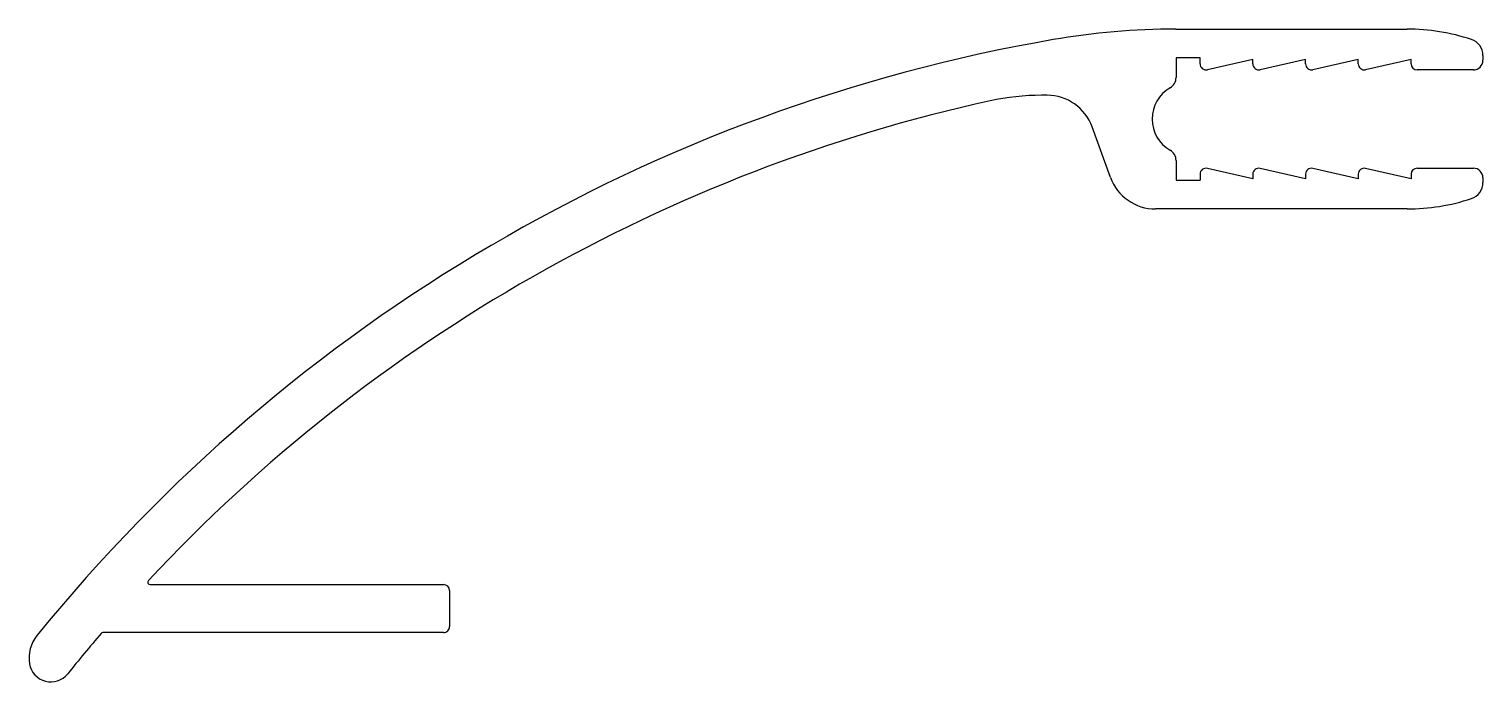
# Model space of a CAD drawing. Extents: x 2536.9 to 2597.5, y 1384.5 to 1411.8.
import ezdxf

# ---------------------------------------------------------------- set-up
doc = ezdxf.new("R2010")
doc.units = 0
doc.layers.get('0').update_dxf_attribs({"linetype": 'CONTINUOUS'})

msp = doc.modelspace()

# ---------------------------------------------------------------- linework, layer by layer
for p, q in [((2584.713, 1411.766), (2594.358, 1411.766)), ((2584.724, 1410.566), (2584.724, 1409.748)), ((2585.724, 1410.566), (2584.724, 1410.566)), ((2585.724, 1410.316), (2585.724, 1410.566)), ((2587.924, 1410.503), (2586.029, 1410.072)), ((2587.924, 1410.316), (2587.924, 1410.503)), ((2590.124, 1410.503), (2588.229, 1410.072)), ((2590.124, 1410.316), (2590.124, 1410.503)), ((2592.324, 1410.503), (2590.429, 1410.072)), ((2592.324, 1410.316), (2592.324, 1410.503)), ((2594.524, 1410.503), (2592.629, 1410.072)), ((2594.524, 1410.316), (2594.524, 1410.503)), ((2597.124, 1410.066), (2594.774, 1410.066)), ((2597.524, 1410.666), (2597.524, 1410.466)), ((2579.341, 1409.006), (2579.114, 1409.006)), ((2581.987, 1405.582), (2581.22, 1407.69)), ((2584.724, 1406.284), (2584.724, 1405.466)), ((2587.924, 1405.529), (2586.029, 1405.96)), ((2590.124, 1405.529), (2588.229, 1405.96)), ((2592.324, 1405.529), (2590.429, 1405.96)), ((2594.524, 1405.529), (2592.629, 1405.96)), ((2594.774, 1405.966), (2597.124, 1405.966)), ((2584.724, 1405.466), (2585.724, 1405.466)), ((2585.724, 1405.716), (2585.724, 1405.466)), ((2587.924, 1405.716), (2587.924, 1405.529)), ((2590.124, 1405.716), (2590.124, 1405.529)), ((2592.324, 1405.716), (2592.324, 1405.529)), ((2594.524, 1405.716), (2594.524, 1405.529)), ((2597.524, 1405.566), (2597.524, 1405.366)), ((2594.358, 1404.266), (2583.867, 1404.266)), ((2541.927, 1388.606), (2554.163, 1388.606)), ((2554.413, 1388.356), (2554.413, 1386.856)), ((2554.163, 1386.606), (2539.959, 1386.606))]:
    msp.add_line(p, q)
for centre, radius, start, end in [((2591.544, 1342.354), 70, 99.83204, 140.91156), ((2584.713, 1381.766), 30, 90, 99.83204), ((2594.358, 1403.266), 8.5, 71.57133, 90), ((2596.824, 1410.666), 0.7, 0, 71.57133), ((2585.974, 1410.316), 0.25, 180, 282.80427), ((2588.174, 1410.316), 0.25, 180, 282.80427), ((2590.374, 1410.316), 0.25, 180, 282.80427), ((2592.574, 1410.316), 0.25, 180, 282.80427), ((2594.774, 1410.316), 0.25, 180, 270), ((2597.124, 1410.466), 0.4, 270.00005, 359.99991), ((2584.224, 1409.748), 0.5, 300.00001, 360), ((2579.114, 1399.006), 10, 89.99995, 102.37463), ((2579.341, 1407.006), 2, 20, 90), ((2585.224, 1408.016), 1.5, 120.00001, 239.99999), ((2591.544, 1342.354), 68, 102.37463, 136.94827), ((2584.224, 1406.284), 0.5, 0, 59.99999), ((2585.974, 1405.716), 0.25, 77.19573, 180), ((2588.174, 1405.716), 0.25, 77.19573, 180), ((2590.374, 1405.716), 0.25, 77.19573, 180), ((2592.574, 1405.716), 0.25, 77.19573, 180), ((2594.774, 1405.716), 0.25, 90, 180), ((2597.124, 1405.566), 0.4, 0.00003, 90), ((2583.867, 1406.266), 2, 200, 270), ((2596.824, 1405.366), 0.7, 288.42867, 360), ((2594.358, 1412.766), 8.5, 270, 288.42867), ((2541.927, 1388.706), 0.1, 136.94827, 270), ((2554.163, 1388.356), 0.25, 0.00001, 90), ((2538.376, 1385.544), 1.5, 140.91156, 189.288), ((2591.544, 1342.354), 68, 139.43896, 141.28454), ((2539.959, 1386.506), 0.1, 90, 139.43896), ((2554.163, 1386.856), 0.25, 270, 0.00001), ((2537.784, 1385.447), 0.9, 189.288, 321.28454)]:
    msp.add_arc(centre, radius, start, end)

doc.saveas('drawing.dxf')
